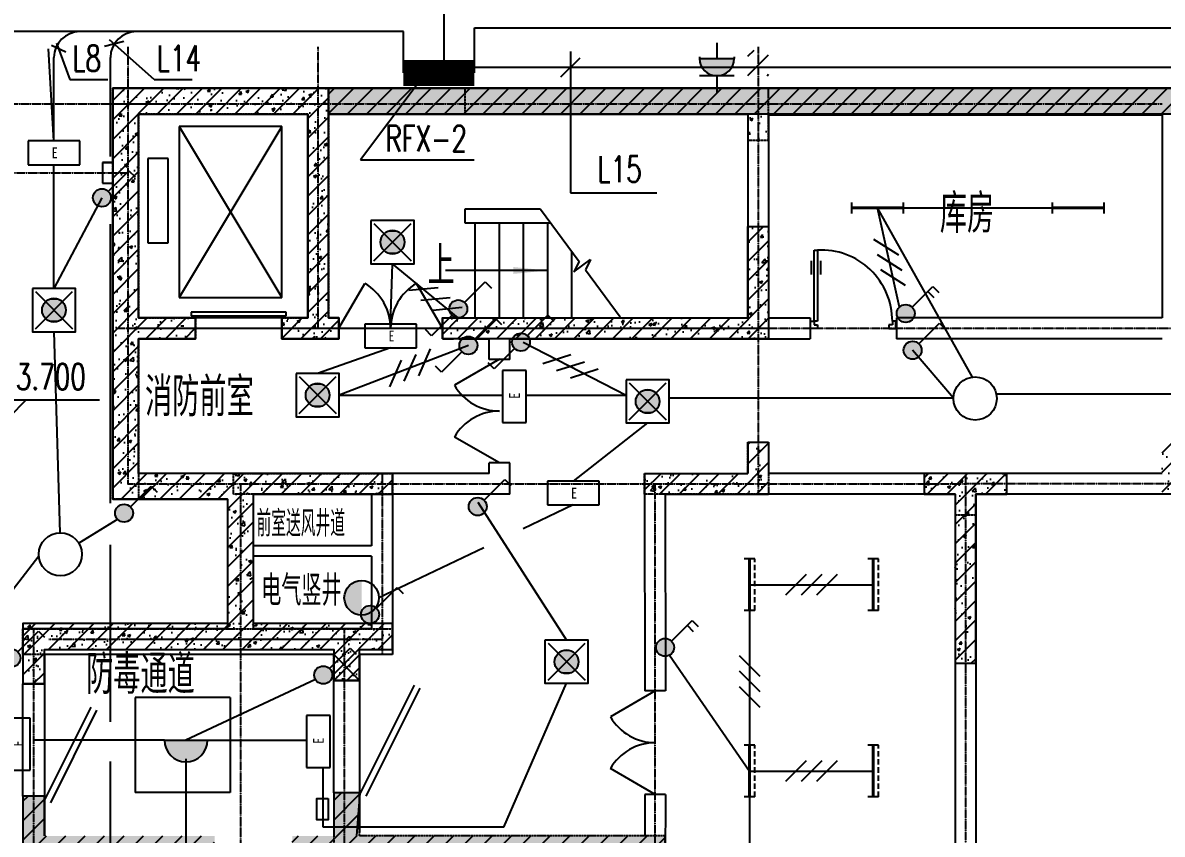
# Model space of a CAD drawing. Extents: x -170759 to 304867, y -311201 to 112352.
# Drawn here: x -45539 to -32336, y -118497 to -109098 of the extents above; entities that cross this region are included whole.
import ezdxf
from ezdxf.enums import TextEntityAlignment as Align

# ---------------------------------------------------------------- set-up
doc = ezdxf.new("R2010")
doc.units = 0
for name, pattern in [('ACAD_ISO04W100', [30.5, 24, -3, 0.5, -3]), ('DASHED', [0.75, 0.5, -0.25]), ('DOTE', [2.42, 2, -0.2, 0.02, -0.2])]:
    doc.linetypes.add(name, pattern=pattern)
doc.layers.get('0').update_dxf_attribs({"linetype": 'CONTINUOUS'})
for name, color, linetype in [('7', 8, 'CONTINUOUS'), ('DOTE', 251, 'CONTINUOUS'), ('EQUIP', 3, 'CONTINUOUS'), ('PUB_DIM', 3, 'CONTINUOUS'), ('STAIR', 2, 'CONTINUOUS'), ('TEX', 7, 'CONTINUOUS'), ('TEXT', 6, 'CONTINUOUS'), ('TXT', 3, 'CONTINUOUS'), ('WALL', 7, 'CONTINUOUS'), ('WINDOW', 151, 'CONTINUOUS'), ('WINDOW_TEXT', 7, 'CONTINUOUS'), ('WIRE', 1, 'CONTINUOUS'), ('WZ', 3, 'CONTINUOUS'), ('ZHU', 251, 'CONTINUOUS'), ('ZXX', 2, 'ACAD_ISO04W100'), ('标注', 7, 'CONTINUOUS')]:
    doc.layers.add(name, color=color, linetype=linetype)
doc.styles.add('DIM_FONT', font='SIMPLEX.shx', dxfattribs={"width": 0.8})
doc.styles.add('HZFS', font='txt.shx', dxfattribs={"width": 0.8, "bigfont": 'msi_fsx.shx'})
doc.styles.add('HZS', font='txt', dxfattribs={"width": 0.7, "bigfont": 'HZS'})
doc.styles.add('HZTXT', font='txt.shx', dxfattribs={"width": 0.8, "bigfont": 'hztxt.shx'})
doc.styles.add('HZXXX', font='romans', dxfattribs={"width": 0.7, "bigfont": 'hzs'})
doc.styles.add('SIMPLEX', font='SIMPLEX.SHX')
pattern_1 = [(50, (-108706.48, -140644.84), (364.3693, -31.8782), [38.1, -419.1]), (355, (-108706.48, -140644.84), (-70.4857, 382.1133), [30.48, -335.28]), (100.451, (-108676.1, -140647.5), (293.885, 350.2334), [32.38, -356.18]), (46.1842, (-108706.5, -140543.24), (542.158, -84.0847), [57.15, -628.65]), (96.6356, (-108661.3, -140550.25), (474.8085, 494.851), [48.57, -534.27]), (351.184, (-108706.5, -140543.24), (474.8092, 494.8502), [45.72, -502.92]), (21, (-108655.68, -140568.64), (303.2298, -204.531), [38.1, -419.1]), (326, (-108655.68, -140568.64), (123.604, 368.376), [30.48, -335.28]), (71.4514, (-108630.4, -140585.7), (426.833, 163.8457), [32.38, -356.18]), (37.5, (-108706.48, -140644.84), (6.1772, 169.11008), [0, -331.216, 0, -340.36, 0, -336.55]), (7.5, (-108706.48, -140644.84), (133.63933, 200.36115), [0, -194.056, 0, -323.596, 0, -128.27]), (327.5, (-108819.76, -140644.84), (271.1812, -11.45749), [0, -127, 0, -396.24, 0, -525.78]), (317.5, (-108870.56, -140644.84), (296.25836, 50.853), [0, -165.1, 0, -263.144, 0, -373.38])]

# ---------------------------------------------------------------- blocks, each defined once
blk = doc.blocks.new('_LINKPT1')
blk.add_line((0, 0), (0, 0))
blk = doc.blocks.new('M_Y9')
for p, q in [((-0.429, 0.429), (0.429, -0.429)), ((-0.429, -0.429), (0.429, 0.429))]:
    blk.add_line(p, q)
blk.add_lwpolyline([(-0.5, 0.5), (-0.5, -0.5), (0.5, -0.5), (0.5, 0.5)], close=True)
blk.add_circle((0, 0), 0.275)
for points in [[(0, 0.275), (0, 0.275), (-0.137, 0.238), (0.137, 0.238)], [(-0.238, 0.137), (0.238, 0.137), (-0.275, 0), (0.275, 0)], [(-0.238, -0.137), (0.238, -0.137), (-0.275, 0), (0.275, 0)], [(-0.137, 0.238), (0.137, 0.238), (-0.238, 0.137), (0.238, 0.137)], [(-0.137, -0.238), (0.137, -0.238), (-0.238, -0.137), (0.238, -0.137)], [(0, -0.275), (0, -0.275), (-0.137, -0.238), (0.137, -0.238)]]:
    blk.add_solid(points)
for p in [(0, 0.5), (-0.5, 0), (0.5, 0), (0, -0.5)]:
    blk.add_blockref('_LINKPT1', p)
at = {"width": 0.8, "flags": 9}
blk.add_attdef('A', (0, 0), '', height=0.00002, dxfattribs=at)
blk = doc.blocks.new('M_X6')
for p, q in [((0.147, 0.356), (0.625, 0.833)), ((0.625, 0.833), (0.766, 0.692)), ((0.512, 0.72), (0.653, 0.579))]:
    blk.add_line(p, q)
blk.add_circle((0, 0.208), 0.208)
for points in [[(-0.18, 0.313), (0.18, 0.313), (-0.208, 0.208), (0.208, 0.208)], [(-0.104, 0.389), (0.104, 0.389), (-0.18, 0.313), (0.18, 0.313)], [(0, 0.417), (0, 0.417), (-0.104, 0.389), (0.104, 0.389)], [(-0.18, 0.104), (0.18, 0.104), (-0.208, 0.208), (0.208, 0.208)], [(-0.104, 0.028), (0.104, 0.028), (-0.18, 0.104), (0.18, 0.104)], [(0, 0), (0, 0), (-0.104, 0.028), (0.104, 0.028)]]:
    blk.add_solid(points)
for p in [(0, 0.417), (-0.208, 0.208), (0.208, 0.208), (0, 0)]:
    blk.add_blockref('_LINKPT1', p)
at = {"width": 0.8, "flags": 9}
blk.add_attdef('A', (0, 0), '', height=0.00002, dxfattribs=at)
blk = doc.blocks.new('_X25FLN')
blk.add_circle((0, 0), 0.5)
at = {"style": 'DIM_FONT', "width": 0.8, "flags": 9}
blk.add_attdef('A', (0, 0), '', height=0.00002, dxfattribs=at)
blk = doc.blocks.new('M_X2')
for p, q in [((0.147, 0.356), (0.625, 0.833)), ((0.625, 0.833), (0.766, 0.692))]:
    blk.add_line(p, q)
blk.add_circle((0, 0.208), 0.208)
for points in [[(-0.18, 0.313), (0.18, 0.313), (-0.208, 0.208), (0.208, 0.208)], [(-0.104, 0.389), (0.104, 0.389), (-0.18, 0.313), (0.18, 0.313)], [(0, 0.417), (0, 0.417), (-0.104, 0.389), (0.104, 0.389)], [(-0.18, 0.104), (0.18, 0.104), (-0.208, 0.208), (0.208, 0.208)], [(-0.104, 0.028), (0.104, 0.028), (-0.18, 0.104), (0.18, 0.104)], [(0, 0), (0, 0), (-0.104, 0.028), (0.104, 0.028)]]:
    blk.add_solid(points)
for p in [(0, 0.417), (-0.208, 0.208), (0.208, 0.208), (0, 0)]:
    blk.add_blockref('_LINKPT1', p)
at = {"width": 0.8, "flags": 9}
blk.add_attdef('A', (0, 0), '', height=0.00002, dxfattribs=at)
blk = doc.blocks.new('M_Y41NTT')
for p, q in [((0.6, 0.55), (-0.6, 0.55)), ((-0.6, 0.55), (-0.6, 0)), ((0.6, 0), (0.6, 0.55)), ((-0.6, 0), (0.6, 0))]:
    blk.add_line(p, q)
for p in [(0, 0.55), (-0.6, 0.25), (0, 0), (0.6, 0.25)]:
    blk.add_blockref('_LINKPT1', p)
at = {"width": 0.8}
blk.add_text('E', height=0.25, dxfattribs=at).set_placement((-0.05, 0.15))
at = {"width": 0.8, "flags": 9}
blk.add_attdef('A', (0, 0), '', height=0.00002, dxfattribs=at)
blk = doc.blocks.new('M_Y18TZW')
blk.add_line((-0.5, 0), (0.5, 0))
blk.add_arc((0, 0), 0.5, 180, 0)
for points in [[(0.433, -0.25), (-0.433, -0.25), (0.5, 0), (-0.5, 0)], [(0.25, -0.433), (-0.25, -0.433), (0.433, -0.25), (-0.433, -0.25)], [(0, -0.5), (0, -0.5), (0.25, -0.433), (-0.25, -0.433)]]:
    blk.add_solid(points)
for p in [(-0.5, 0), (-0.5, 0), (-0.5, 0), (0.5, 0), (0.5, 0), (0.5, 0), (0, -0.5), (0, -0.5), (0, -0.5)]:
    blk.add_blockref('_LINKPT1', p)
at = {"width": 0.8, "flags": 9}
blk.add_attdef('A', (0, 0), '', height=0.00002, dxfattribs=at)
blk = doc.blocks.new('M_Y22UGQ')
blk.add_circle((0, 0.5), 0.5)
for points in [[(0.433, 0.25), (-0.433, 0.25), (0.5, 0.5), (-0.5, 0.5)], [(0.25, 0.067), (-0.25, 0.067), (0.433, 0.25), (-0.433, 0.25)], [(0, 0), (0, 0), (0.25, 0.067), (-0.25, 0.067)]]:
    blk.add_solid(points)
for p in [(0, 1), (0, 1), (-0.5, 0.5), (-0.5, 0.5), (0.5, 0.5), (0.5, 0.5), (0, 0), (0, 0)]:
    blk.add_blockref('_LINKPT1', p)
at = {"width": 0.8, "flags": 9}
blk.add_attdef('A', (0, 0), '', height=0.00002, dxfattribs=at)
blk = doc.blocks.new('_DBLK1')
for p, q in [((-0.5, 0), (-0.25, -0.433)), ((0.5, 0), (0.25, -0.433))]:
    blk.add_line(p, q)
for centre, start, end in [((-0.5, 0), 300, 0), ((0.5, 0), 180, 240)]:
    blk.add_arc(centre, 0.5, start, end)
at = {"layer": 'WINDOW_TEXT', "style": 'SIMPLEX', "flags": 9}
blk.add_attdef('A', text='', height=1, dxfattribs=at).set_placement((0, 1.5), align=Align.MIDDLE)
blk = doc.blocks.new('_X28HRC')
for p, q in [((0.147, 0.356), (0.625, 0.833)), ((0.625, 0.833), (0.766, 0.692)), ((-0.142, 0.066), (-0.62, -0.412)), ((-0.62, -0.412), (-0.761, -0.27))]:
    blk.add_line(p, q)
blk.add_circle((0, 0.208), 0.208)
for points in [[(-0.18, 0.313), (0.18, 0.313), (-0.208, 0.208), (0.208, 0.208)], [(-0.104, 0.389), (0.104, 0.389), (-0.18, 0.313), (0.18, 0.313)], [(0, 0.417), (0, 0.417), (-0.104, 0.389), (0.104, 0.389)], [(-0.18, 0.104), (0.18, 0.104), (-0.208, 0.208), (0.208, 0.208)], [(-0.104, 0.028), (0.104, 0.028), (-0.18, 0.104), (0.18, 0.104)], [(0, 0), (0, 0), (-0.104, 0.028), (0.104, 0.028)]]:
    blk.add_solid(points)
at = {"xscale": 0.002, "yscale": 0.002, "zscale": 0.002}
for p in [(0, 0.417), (-0.208, 0.208), (0.208, 0.208), (0, 0)]:
    blk.add_blockref('_LINKPT1', p, dxfattribs=at)
at = {"style": 'DIM_FONT', "width": 0.8, "flags": 9}
blk.add_attdef('A', (0, 0), '', height=0.00002, dxfattribs=at)
blk = doc.blocks.new('_WIE3')
for p, q in [((-0.2, 0.4), (-1, -0.4)), ((0.4, 0.4), (-0.4, -0.4)), ((1, 0.4), (0.2, -0.4))]:
    blk.add_line(p, q)
at = {"width": 0.8}
blk.add_attdef('N', text='', height=1, dxfattribs=at).set_placement((-0.017, 1.056), align=Align.MIDDLE)
blk = doc.blocks.new('_ARROW')
blk.add_solid([(0, 0), (-1, 0.1), (-1, -0.1)])
blk = doc.blocks.new('_Y1QMM')
at = {"linetype": 'DASHED', "ltscale": 0.5}
blk.add_line((-1.2, 0.25), (1.2, 0.25), dxfattribs=at)
for p, q in [((-1.2, 0.25), (-1.2, -0.25)), ((-1.2, 0), (1.2, 0)), ((1.2, 0.25), (1.2, -0.25))]:
    blk.add_line(p, q)
at = {"const_width": 0.14}
blk.add_lwpolyline([(-1.2, 0), (1.2, 0)], dxfattribs=at)
at = {"xscale": 0.002, "yscale": 0.002, "zscale": 0.002}
for p in [(-1.2, 0), (0, 0), (1.2, 0)]:
    blk.add_blockref('_LINKPT1', p, dxfattribs=at)
at = {"style": 'DIM_FONT', "width": 0.8, "flags": 9}
blk.add_attdef('A', (0, 0), '', height=0.00002, dxfattribs=at)
blk = doc.blocks.new('M_A23MCU')
for p, q in [((-0.454, 0.081), (-0.454, 0.905)), ((-0.454, 0.905), (-0.413, 0.905)), ((-0.413, 0.905), (-0.413, 0.081)), ((-0.489, 0.782), (-0.489, 0.624)), ((-0.378, 0.782), (-0.378, 0.624)), ((-0.495, -0.002), (-0.495, 0.081)), ((-0.495, 0.081), (-0.454, 0.081)), ((-0.413, 0.081), (-0.454, 0.081)), ((-0.454, 0.081), (-0.454, 0.039)), ((-0.454, 0.039), (-0.413, 0.039)), ((-0.413, 0.039), (-0.413, -0.002)), ((0.412, 0.039), (0.412, -0.002)), ((0.453, 0.039), (0.412, 0.039)), ((0.453, 0.081), (0.453, 0.039)), ((0.494, 0.081), (0.453, 0.081)), ((0.494, -0.002), (0.494, 0.081)), ((-0.413, -0.002), (-0.495, -0.002)), ((-0.495, -0.002), (-0.495, -0.002)), ((0.412, -0.002), (0.494, -0.002)), ((0.494, -0.002), (0.494, -0.002))]:
    blk.add_line(p, q)
blk.add_arc((-0.372, 0.082), 0.825, 359.9283, 92.866)
blk = doc.blocks.new('M_Y4YTM')
for p, q in [((-1.2, 0.25), (-1.2, -0.25)), ((-1.2, 0), (1.2, 0)), ((1.2, 0.25), (1.2, -0.25))]:
    blk.add_line(p, q)
at = {"const_width": 0.14}
blk.add_lwpolyline([(-1.2, 0), (1.2, 0)], dxfattribs=at)
at = {"xscale": 0.002, "yscale": 0.002, "zscale": 0.002}
for p in [(-1.2, 0), (0, 0), (1.2, 0)]:
    blk.add_blockref('_LINKPT1', p, dxfattribs=at)
at = {"width": 0.8, "flags": 9}
blk.add_attdef('A', (0, 0), '', height=0.00002, dxfattribs=at)
blk = doc.blocks.new('M_X23')
for p, q in [((-0.5, 1.05), (-0.5, 1)), ((-0.5, 1), (0.5, 1)), ((0.5, 1.05), (0.5, 1)), ((0.5, 0.5), (-0.5, 0.5)), ((0, 0.5), (0, 0))]:
    blk.add_line(p, q)
blk.add_arc((0, 1), 0.5, 180, 0)
for points in [[(0.433, 0.75), (-0.433, 0.75), (0.5, 1), (-0.5, 1)], [(0.25, 0.567), (-0.25, 0.567), (0.433, 0.75), (-0.433, 0.75)], [(0, 0.5), (0, 0.5), (0.25, 0.567), (-0.25, 0.567)]]:
    blk.add_solid(points)
blk.add_blockref('_LINKPT1', (0.001, 0))
at = {"width": 0.8, "flags": 9}
blk.add_attdef('A', (0, 0), '', height=0.00002, dxfattribs=at)

msp = doc.modelspace()

# ---------------------------------------------------------------- hatches: boundary and pattern name
at = {"layer": 'WIRE'}
h = msp.add_hatch(dxfattribs=at)
h.set_pattern_fill('ANSI31', scale=50, style=0)
h.set_pattern_definition([(45, (-108706.48, -140644.84), (-112.2532, 112.2532), [])])
h.paths.add_polyline_path([(-37136.48801, -109713.81354), (-37016.48801, -109713.81354), (-37016.48801, -109413.81354), (-37136.48801, -109413.81354)])
h.paths.add_polyline_path([(-36896.48801, -109413.81354), (-37016.48801, -109413.81354), (-37016.48801, -109713.81354), (-36896.48801, -109713.81354)])
h = msp.add_hatch(dxfattribs=at)
h.set_pattern_fill('AR-CONC', scale=2, style=0)
h.set_pattern_definition(pattern_1)
h.paths.add_polyline_path([(-45286.48801, -116757.31182), (-45286.48801, -116357.31182), (-41936.48801, -116357.31182), (-41936.48801, -116717.31182), (-41636.48801, -116717.31182), (-41636.48801, -116357.31182), (-41256.48801, -116357.31182), (-41256.48801, -116057.31182), (-42866.48801, -116057.31182), (-42866.48801, -114557.31185), (-41256.48821, -114557.31185), (-41256.48821, -114317.31182), (-44196.48801, -114317.31182), (-44196.48801, -112757.31182), (-43536.48801, -112757.31182), (-43536.48801, -112517.31182), (-44196.48801, -112517.31182), (-44196.48801, -110157.31182), (-42236.48801, -110157.31182), (-42236.48801, -112517.31182), (-42536.48801, -112517.31182), (-42536.48801, -112757.31182), (-41876.48801, -112757.31182), (-41876.48801, -112517.31182), (-41996.48801, -112517.31182), (-41996.48801, -109857.31182), (-44496.48801, -109857.31182), (-44496.48801, -114617.31182), (-43166.48801, -114617.31182), (-43166.48801, -116057.31182), (-45536.48801, -116057.31182), (-45536.48801, -116757.31182)])
h = msp.add_hatch(dxfattribs=at)
h.set_pattern_fill('ANSI31', scale=50, style=0)
h.set_pattern_definition([(45, (-108144.44, -140644.84), (-112.2532, 112.2532), [])])
h.paths.add_polyline_path([(-45286.48801, -116757.31182), (-45286.48801, -116357.31182), (-41936.48801, -116357.31182), (-41936.48801, -116717.31182), (-41636.48801, -116717.31182), (-41636.48801, -116357.31182), (-41256.48801, -116357.31182), (-41256.48801, -116057.31182), (-42866.48801, -116057.31182), (-42866.48801, -114557.31185), (-41256.48821, -114557.31185), (-41256.48821, -114317.31182), (-44196.48801, -114317.31182), (-44196.48801, -112757.31182), (-43536.48801, -112757.31182), (-43536.48801, -112517.31182), (-44196.48801, -112517.31182), (-44196.48801, -110157.31182), (-42236.48801, -110157.31182), (-42236.48801, -112517.31182), (-42536.48801, -112517.31182), (-42536.48801, -112757.31182), (-41876.48801, -112757.31182), (-41876.48801, -112517.31182), (-41996.48801, -112517.31182), (-41996.48801, -109857.31182), (-44496.48801, -109857.31182), (-44496.48801, -114617.31182), (-43166.48801, -114617.31182), (-43166.48801, -116057.31182), (-45536.48801, -116057.31182), (-45536.48801, -116757.31182)])
h = msp.add_hatch(dxfattribs=at)
h.set_pattern_fill('AR-CONC', scale=2, style=0)
h.set_pattern_definition(pattern_1)
h.paths.add_polyline_path([(-41996.48801, -109857.31182), (-27236.48801, -109857.31182), (-27236.48801, -110157.31182), (-41996.48801, -110157.31182)])
h = msp.add_hatch(dxfattribs=at)
h.set_pattern_fill('ANSI31', scale=50, style=0)
h.set_pattern_definition([(45, (-108706.48, -141388.34), (-112.2532, 112.2532), [])])
h.paths.add_polyline_path([(-41996.48801, -109857.31182), (-27236.48801, -109857.31182), (-27236.48801, -110157.31182), (-41996.48801, -110157.31182)])
h = msp.add_hatch(dxfattribs=at)
h.set_pattern_fill('AR-CONC', scale=2, style=0)
h.set_pattern_definition(pattern_1)
h.paths.add_polyline_path([(-37136.48801, -110457.31182), (-37016.48801, -110457.31182), (-37016.48801, -110157.31182), (-37136.48801, -110157.31182)])
h.paths.add_polyline_path([(-36896.48801, -110157.31182), (-37016.48801, -110157.31182), (-37016.48801, -110457.31182), (-36896.48801, -110457.31182)])
h = msp.add_hatch(dxfattribs=at)
h.set_pattern_fill('AR-CONC', scale=2, style=0)
h.set_pattern_definition(pattern_1)
h.paths.add_polyline_path([(-40676.48801, -112757.31182), (-40676.48801, -112517.31182), (-37136.48801, -112517.31182), (-37136.48801, -111457.31182), (-36896.48801, -111457.31182), (-36896.48801, -112757.31182)])
h = msp.add_hatch(dxfattribs=at)
h.set_pattern_fill('ANSI31', scale=50, style=0)
h.set_pattern_definition([(45, (-108706.48, -141000.87), (-112.2532, 112.2532), [])])
h.paths.add_polyline_path([(-40676.48801, -112757.31182), (-40676.48801, -112517.31182), (-37136.48801, -112517.31182), (-37136.48801, -111457.31182), (-36896.48801, -111457.31182), (-36896.48801, -112757.31182)])
h = msp.add_hatch(dxfattribs=at)
h.set_pattern_fill('AR-CONC', scale=2, style=0)
h.set_pattern_definition(pattern_1)
h.paths.add_polyline_path([(-38336.48801, -114557.31182), (-38336.48801, -114317.31182), (-37136.48801, -114317.31182), (-37136.48801, -113957.31182), (-36896.48801, -113957.31182), (-36896.48801, -114557.31182)])
h = msp.add_hatch(dxfattribs=at)
h.set_pattern_fill('ANSI31', scale=50, style=0)
h.set_pattern_definition([(45, (-108706.48, -141101.1), (-112.2532, 112.2532), [])])
h.paths.add_polyline_path([(-38336.48801, -114557.31182), (-38336.48801, -114317.31182), (-37136.48801, -114317.31182), (-37136.48801, -113957.31182), (-36896.48801, -113957.31182), (-36896.48801, -114557.31182)])
h = msp.add_hatch(dxfattribs=at)
h.set_pattern_fill('AR-CONC', scale=2, style=0)
h.set_pattern_definition(pattern_1)
h.paths.add_polyline_path([(-30896.48801, -114557.31182), (-30896.48801, -114317.31182), (-32096.48801, -114317.31182), (-32096.48801, -113957.31182), (-32336.48801, -113957.31182), (-32336.48801, -114557.31182)])
h.paths.add_polyline_path([(-34496.48801, -116517.31182), (-34496.48801, -114557.31182), (-34136.48801, -114557.31182), (-34136.48801, -114317.31182), (-35096.48801, -114317.31182), (-35096.48801, -114557.31182), (-34736.48801, -114557.31182), (-34736.48801, -116517.31182)])
h = msp.add_hatch(dxfattribs=at)
h.set_pattern_fill('ANSI31', scale=50, style=0)
h.set_pattern_definition([(45, (-109190.2, -140644.84), (-112.2532, 112.2532), [])])
h.paths.add_polyline_path([(-30896.48801, -114557.31182), (-30896.48801, -114317.31182), (-32096.48801, -114317.31182), (-32096.48801, -113957.31182), (-32336.48801, -113957.31182), (-32336.48801, -114557.31182)])
h.paths.add_polyline_path([(-34496.48801, -116517.31182), (-34496.48801, -114557.31182), (-34136.48801, -114557.31182), (-34136.48801, -114317.31182), (-35096.48801, -114317.31182), (-35096.48801, -114557.31182), (-34736.48801, -114557.31182), (-34736.48801, -116517.31182)])
h = msp.add_hatch(dxfattribs=at)
h.set_pattern_fill('AR-CONC', scale=2, style=0)
h.set_pattern_definition(pattern_1)
h.paths.add_polyline_path([(-45536.48801, -118057.31182), (-45536.48801, -124517.31182), (-45286.48801, -124517.31182), (-45286.48801, -123557.31182), (-44966.48801, -123557.31182), (-44966.48801, -123317.31182), (-45286.48801, -123317.31182), (-45286.48801, -122657.31182), (-43366.48782, -122657.31183), (-43366.48783, -123417.91892), (-43166.48783, -123417.91892), (-43166.48783, -123067.91892), (-42866.48801, -123067.91892), (-42866.48801, -122717.31182), (-41936.48801, -122717.31182), (-41936.48801, -123317.31182), (-42266.48801, -123317.31182), (-42266.48801, -123557.31182), (-41936.48801, -123557.31182), (-41936.48801, -124517.31182), (-41696.48801, -124517.31182), (-41696.48801, -123557.31182), (-41366.48801, -123557.31182), (-41366.48801, -123317.31182), (-41636.48801, -123317.31182), (-41636.48801, -118757.31182), (-38336.48801, -118757.31182), (-38336.48801, -119357.31182), (-38096.48801, -119357.31182), (-38096.48801, -118517.31182), (-41666.48801, -118517.31182), (-41630.67795, -118023.4721), (-41936.48801, -118017.31182), (-41936.48801, -118517.31182), (-42416.48801, -118517.31182), (-42416.48801, -118757.31182), (-41936.48801, -118757.31182), (-41936.48801, -122417.31182), (-45286.48801, -122417.31182), (-45286.48801, -118757.31182), (-43316.48801, -118757.31182), (-43316.48801, -118517.31182), (-45286.48801, -118517.31182), (-45286.48801, -118057.31182)])
h = msp.add_hatch(dxfattribs=at)
h.set_pattern_fill('ANSI31', scale=50, style=0)
h.set_pattern_definition([(45, (-108706.48, -141099.86), (-112.2532, 112.2532), [])])
h.paths.add_polyline_path([(-45536.48801, -118057.31182), (-45536.48801, -124517.31182), (-45286.48801, -124517.31182), (-45286.48801, -123557.31182), (-44966.48801, -123557.31182), (-44966.48801, -123317.31182), (-45286.48801, -123317.31182), (-45286.48801, -122657.31182), (-43366.48783, -122657.31183), (-43366.48783, -123417.91892), (-43166.48783, -123417.91892), (-43166.48783, -123067.91892), (-42866.48801, -123067.91892), (-42866.48801, -122717.31182), (-41936.48801, -122717.31182), (-41936.48801, -123317.31182), (-42266.48801, -123317.31182), (-42266.48801, -123557.31182), (-41936.48801, -123557.31182), (-41936.48801, -124517.31182), (-41696.48801, -124517.31182), (-41696.48801, -123557.31182), (-41366.48801, -123557.31182), (-41366.48801, -123317.31182), (-41636.48801, -123317.31182), (-41636.48801, -118757.31182), (-38336.48801, -118757.31182), (-38336.48801, -119357.31182), (-38096.48801, -119357.31182), (-38096.48801, -118517.31182), (-41666.48801, -118517.31182), (-41630.67795, -118023.4721), (-41936.48801, -118017.31182), (-41936.48801, -118517.31182), (-42416.48801, -118517.31182), (-42416.48801, -118757.31182), (-41936.48801, -118757.31182), (-41936.48801, -122417.31182), (-45286.48801, -122417.31182), (-45286.48801, -118757.31182), (-43316.48801, -118757.31182), (-43316.48801, -118517.31182), (-45286.48801, -118517.31182), (-45286.48801, -118057.31182)])

# ---------------------------------------------------------------- linework, layer by layer
at = {"layer": '7'}
for p, q in [((-45536.48801, -118057.31182, 0), (-45536.48801, -116757.31182, 0)), ((-45286.48801, -116757.31182, 0), (-45286.48801, -118057.31182, 0)), ((-41936.48801, -118017.31182, 0), (-41936.48801, -116717.31182, 0)), ((-41636.48801, -116717.31182, 0), (-41636.48801, -118017.31182, 0)), ((-41005.20041, -116770.96348, 0), (-41630.67795, -118023.4721, 0)), ((-44235.99064, -116913.8945, 0), (-44235.99064, -118013.8945, 0)), ((-43135.99064, -116913.8945, 0), (-44235.99064, -116913.8945, 0)), ((-43135.99064, -116913.8945, 0), (-43135.99064, -118013.8945, 0)), ((-44750.3644, -117027.40454, 0), (-45286.48801, -118100.98336, 0)), ((-44683.26573, -117060.91227, 0), (-45219.38933, -118134.49109, 0)), ((-43135.99064, -118013.8945, 0), (-44235.99064, -118013.8945, 0))]:
    msp.add_line(p, q, dxfattribs=at)
at = {"layer": 'DOTE', "color": 251, "linetype": 'DOTE', "ltscale": 0.5}
for p, q in [((-44316.48801, -114437.31182, 0), (-44316.48801, -109378.22802, 0)), ((-42116.48801, -112637.31182, 0), (-42116.48801, -109378.11263, 0)), ((-37016.48801, -109378.13895, 0), (-37016.48801, -114557.31182, 0)), ((-56268.66683, -110037.31182, 0), (-43900.24979, -110037.31182, 0)), ((-44476.48801, -110037.31182, 0), (-32336.48801, -110037.31182, 0)), ((-46116.48801, -110837.31182, 0), (-44316.48801, -110837.31182, 0)), ((-44436.48801, -112637.31182, 0), (-36896.48801, -112637.31182, 0)), ((-44316.48801, -112637.31182, 0), (-37323.99297, -112637.31182, 0)), ((-44316.48801, -112637.31182, 0), (-32216.48801, -112637.31182, 0)), ((-41376.48801, -114317.31182, 0), (-41376.48801, -116417.31182, 0)), ((-34616.48801, -114317.31182, 0), (-34616.48801, -124923.2424, 0)), ((-44316.48801, -114437.31182, 0), (-34616.48801, -114437.31182, 0)), ((-44316.48801, -114437.31182, 0), (-34616.48801, -114437.31182, 0)), ((-44316.48801, -114437.31182, 0), (-34616.48801, -114437.31182, 0)), ((-43016.48801, -114437.31182, 0), (-43016.48801, -124637.31182, 0)), ((-38216.48801, -114437.31182, 0), (-38216.48801, -114557.31182, 0)), ((-24916.48801, -114437.31182, 0), (-34616.48801, -114437.31182, 0)), ((-38216.48801, -114557.31182, 0), (-38216.48801, -132689.54329, 0)), ((-45416.48801, -116117.31182, 0), (-45416.48801, -132689.54329, 0)), ((-41816.48801, -116117.31182, 0), (-41816.48801, -132689.54329, 0)), ((-45236.48801, -116237.31182, 0), (-41376.48801, -116237.31182, 0)), ((-44316.48801, -116237.31182, 0), (-41816.48801, -116237.31182, 0))]:
    msp.add_line(p, q, dxfattribs=at)
at = {"layer": 'PUB_DIM', "elevation": 0}
msp.add_lwpolyline([(-39456.53513, -111967.31182), (-40640.26665, -111967.31182)], dxfattribs=at)
at = {"layer": 'STAIR'}
for p, q in [((-43725.7664, -110300.50599, 0), (-43725.7664, -112281.31182, 0)), ((-43725.7664, -110300.50599, 0), (-42536.48801, -112281.31182, 0)), ((-42536.48801, -110300.50599, 0), (-43725.7664, -112281.31182, 0)), ((-42536.48801, -110300.50599, 0), (-43725.7664, -110300.50599, 0)), ((-42536.48801, -112281.31182, 0), (-42536.48801, -110300.50599, 0)), ((-44088.89026, -110669.04196, 0), (-44088.89026, -111649.04196, 0)), ((-43852.89026, -110669.04196, 0), (-44088.89026, -110669.04196, 0)), ((-43852.89026, -111649.04196, 0), (-43852.89026, -110669.04196, 0)), ((-39539.27342, -111257.31182, 0), (-39091.39407, -111863.10125, 0)), ((-40296.53513, -112517.31182, 0), (-40296.53513, -111417.31182, 0)), ((-40016.53513, -112517.31182, 0), (-40016.53513, -111417.31182, 0)), ((-39736.53513, -112517.31182, 0), (-39736.53513, -111417.31182, 0)), ((-39456.53513, -112517.31182, 0), (-39456.53513, -111417.31182, 0)), ((-44088.89026, -111649.04196, 0), (-43852.89026, -111649.04196, 0)), ((-39176.53513, -112517.31182, 0), (-39176.53513, -111747.94176, 0)), ((-39152.21618, -111982.68666, 0), (-38959.23247, -111840.00768, 0)), ((-39091.39407, -111863.10125, 0), (-39152.21618, -111982.68666, 0)), ((-38959.23247, -111840.00768, 0), (-39020.05458, -111959.5931, 0)), ((-39020.05458, -111959.5931, 0), (-38616.53513, -112505.38252, 0)), ((-43725.7664, -112281.31182, 0), (-42536.48801, -112281.31182, 0)), ((-42488.8649, -112451.50466, 0), (-43586.88912, -112451.50466, 0)), ((-43586.88912, -112451.50466, 0), (-43586.88912, -112492.73652, 0)), ((-42488.8649, -112492.73652, 0), (-42488.8649, -112451.50466, 0)), ((-43586.88912, -112492.73652, 0), (-42488.8649, -112492.73652, 0)), ((-42536.48801, -112517.31182, 0), (-43536.48801, -112517.31182, 0)), ((-39996.53513, -112517.31182, 0), (-38336.53513, -112517.31182, 0))]:
    msp.add_line(p, q, dxfattribs=at)
at = {"layer": 'TEXT', "color": 3}
msp.add_lwpolyline([(-45498.06912, -113465.10745), (-45698.06912, -113665.18636), (-45898.06912, -113465.10745), (-44651.92022, -113465.10745)], dxfattribs=at)
at = {"layer": 'WALL'}
for p, q in [((-44496.48801, -109857.31182, 0), (-41996.48801, -109857.31182, 0)), ((-44496.48801, -109917.31182, 0), (-44496.48801, -110717.31182, 0)), ((-44496.48801, -110717.31182, 0), (-44496.48801, -109917.31182, 0)), ((-24736.48801, -109857.31182, 0), (-41996.48801, -109857.31182, 0)), ((-44196.48801, -112517.31182, 0), (-44196.48801, -110157.31182, 0)), ((-44196.48801, -112517.31182, 0), (-44196.48801, -110157.31182, 0)), ((-44196.48801, -110157.31182, 0), (-42236.48801, -110157.31182, 0)), ((-44196.48801, -110157.31182, 0), (-42236.48801, -110157.31182, 0)), ((-42236.48801, -110157.31182, 0), (-42236.48801, -112517.31182, 0)), ((-42236.48801, -112517.31182, 0), (-42236.48801, -110157.31182, 0)), ((-41996.48801, -110157.31182, 0), (-37136.48801, -110157.31182, 0)), ((-41996.48801, -112517.31182, 0), (-41996.48801, -110167.31182, 0)), ((-37136.48801, -110167.31182, 0), (-37136.48801, -112517.31182, 0)), ((-36896.48801, -110167.31182, 0), (-36896.48801, -112517.31182, 0)), ((-32336.48801, -110167.31182, 0), (-36896.48801, -110167.31182, 0)), ((-32336.48801, -110167.31182, 0), (-32336.48801, -112517.31182, 0)), ((-44616.48801, -110717.31182, 0), (-44616.48801, -110957.31182, 0)), ((-44496.48801, -110717.31182, 0), (-44616.48801, -110717.31182, 0)), ((-44616.48801, -110717.31182, 0), (-44496.48801, -110717.31182, 0)), ((-44616.48801, -110717.31182, 0), (-44616.48801, -110957.31182, 0)), ((-44616.48801, -110957.31182, 0), (-44496.48801, -110957.31182, 0)), ((-44616.48801, -110957.31182, 0), (-44496.48801, -110957.31182, 0)), ((-44496.48801, -110957.31182, 0), (-44496.48801, -114317.31182, 0)), ((-44496.48801, -114437.31182, 0), (-44496.48801, -110957.31182, 0)), ((-39539.27342, -111257.31182, 0), (-40416.53513, -111257.31182, 0)), ((-40416.53513, -111257.31182, 0), (-40416.53513, -111417.31182, 0)), ((-40416.53513, -111417.31182, 0), (-39420.98034, -111417.31182, 0)), ((-43536.48801, -112517.31182, 0), (-44196.48801, -112517.31182, 0)), ((-43536.48801, -112517.31182, 0), (-44196.48801, -112517.31182, 0)), ((-43536.48801, -112757.31182, 0), (-43536.48801, -112517.31182, 0)), ((-43536.48801, -112757.31182, 0), (-43536.48801, -112517.31182, 0)), ((-42536.48801, -112517.31182, 0), (-42536.48801, -112757.31182, 0)), ((-42236.48801, -112517.31182, 0), (-42536.48801, -112517.31182, 0)), ((-42536.48801, -112757.31182, 0), (-42536.48801, -112517.31182, 0)), ((-42236.48801, -112517.31182, 0), (-42536.48801, -112517.31182, 0)), ((-41876.48801, -112517.31182, 0), (-41996.48801, -112517.31182, 0)), ((-41996.48801, -112517.31182, 0), (-41876.48801, -112517.31182, 0)), ((-41876.48801, -112757.31182, 0), (-41876.48801, -112517.31182, 0)), ((-41876.48801, -112517.31182, 0), (-41876.48801, -112757.31182, 0)), ((-40676.48801, -112517.31182, 0), (-37136.48801, -112517.31182, 0)), ((-36896.48801, -112517.31182, 0), (-36416.48801, -112517.31182, 0)), ((-36416.48801, -112517.31182, 0), (-36416.48801, -112757.31182, 0)), ((-32336.48801, -112517.31182, 0), (-35416.48801, -112517.31182, 0)), ((-35416.48801, -112517.31182, 0), (-35416.48801, -112757.31182, 0)), ((-44196.48801, -112757.31182, 0), (-43536.48801, -112757.31182, 0)), ((-43536.48801, -112757.31182, 0), (-44196.48801, -112757.31182, 0)), ((-44196.48801, -114317.31182, 0), (-44196.48801, -112757.31182, 0)), ((-44196.48801, -114317.31182, 0), (-44196.48801, -112757.31182, 0)), ((-42536.48801, -112757.31182, 0), (-41876.48801, -112757.31182, 0)), ((-41876.48801, -112757.31182, 0), (-42536.48801, -112757.31182, 0)), ((-40676.48801, -112757.31182, 0), (-40546.48801, -112757.31182, 0)), ((-40486.48801, -112757.31182, 0), (-40136.48801, -112757.31182, 0)), ((-40136.48801, -112997.31182, 0), (-40136.48801, -112757.31182, 0)), ((-39896.48801, -112757.31182, 0), (-36416.48801, -112757.31182, 0)), ((-39896.48801, -112997.31182, 0), (-39896.48801, -112757.31182, 0)), ((-32336.48801, -112757.31182, 0), (-35416.48801, -112757.31182, 0)), ((-39896.48801, -112997.31182, 0), (-40136.48801, -112997.31182, 0)), ((-37136.48801, -113957.31182, 0), (-36896.48801, -113957.31182, 0)), ((-37136.48801, -113957.31182, 0), (-37136.48801, -114317.31182, 0)), ((-36896.48801, -113957.31182, 0), (-36896.48801, -114317.31182, 0)), ((-40136.48801, -114317.31182, 0), (-40136.48801, -114197.31182, 0)), ((-39896.48801, -114197.31182, 0), (-40136.48801, -114197.31182, 0)), ((-39896.48801, -114557.31182, 0), (-39896.48801, -114197.31182, 0)), ((-40136.48801, -114317.31182, 0), (-44196.48801, -114317.31182, 0)), ((-38336.48801, -114317.31182, 0), (-37136.48801, -114317.31182, 0)), ((-38336.48801, -114317.31182, 0), (-38336.48801, -114557.31182, 0)), ((-32336.48801, -114317.31182, 0), (-36896.48801, -114317.31182, 0)), ((-42676.48801, -114557.31182, 0), (-42876.48801, -114557.31182, 0)), ((-41496.48801, -114557.31182, 0), (-42866.48801, -114557.31182, 0)), ((-42866.48801, -115157.31182, 0), (-42866.48801, -114557.31182, 0)), ((-41496.48801, -114557.31182, 0), (-41496.48801, -115157.31182, 0)), ((-41496.48801, -114557.31182, 0), (-41496.48801, -115157.31182, 0)), ((-41256.48801, -114557.31182, 0), (-41256.48801, -116417.31182, 0)), ((-41256.48801, -114557.31182, 0), (-41256.48801, -116417.31182, 0)), ((-39896.48801, -114557.31182, 0), (-41256.48801, -114557.31182, 0)), ((-38336.48801, -114557.31182, 0), (-38330.88863, -116837.22471, 0)), ((-38096.48801, -114557.31182, 0), (-36896.48801, -114557.31182, 0)), ((-38096.48801, -114557.31182, 0), (-38090.88863, -116837.22471, 0)), ((-34736.48801, -114557.31182, 0), (-36993.3591, -114557.31182, 0)), ((-34496.48801, -114557.31182, 0), (-34496.48801, -124517.31182, 0)), ((-31136.48801, -114557.31182, 0), (-34496.48801, -114557.31182, 0)), ((-44436.48801, -114617.31182, 0), (-43166.48801, -114617.31182, 0)), ((-43166.48801, -114617.31182, 0), (-44436.48801, -114617.31182, 0)), ((-43166.48801, -114617.31182, 0), (-44436.48801, -114617.31182, 0)), ((-43166.48801, -114617.31182, 0), (-43166.48801, -116117.31182, 0)), ((-41496.48801, -115157.31182, 0), (-42866.48801, -115157.31182, 0)), ((-41496.48801, -115277.31182, 0), (-42866.48801, -115277.31182, 0)), ((-42866.48801, -116117.31182, 0), (-42866.48801, -115277.31182, 0)), ((-41496.48801, -115277.31182, 0), (-41496.48801, -116117.31182, 0)), ((-41496.48801, -115277.31182, 0), (-41496.48801, -116117.31182, 0)), ((-43166.48801, -116117.31182, 0), (-45536.48801, -116117.31182, 0)), ((-45536.48801, -116117.31182, 0), (-45536.48801, -116757.31182, 0)), ((-41496.48801, -116117.31182, 0), (-42866.48801, -116117.31182, 0)), ((-43676.48801, -116417.31182, 0), (-45286.48801, -116417.31182, 0)), ((-45286.48801, -116417.31182, 0), (-45286.48801, -116757.31182, 0)), ((-41966.48801, -116417.31182, 0), (-43856.48801, -116417.31182, 0)), ((-42866.48801, -116417.31182, 0), (-43166.48801, -116417.31182, 0)), ((-42886.48801, -116417.31182, 0), (-43126.48801, -116417.31182, 0)), ((-41936.48801, -116417.31182, 0), (-41936.48801, -116717.31182, 0)), ((-41636.48801, -116417.31182, 0), (-41636.48801, -116717.31182, 0)), ((-41256.48801, -116417.31182, 0), (-41636.48801, -116417.31182, 0)), ((-45286.48801, -116757.31182, 0), (-45536.48801, -116757.31182, 0)), ((-45286.48801, -116757.31182, 0), (-45526.48801, -116757.31182, 0)), ((-41636.48801, -116717.31182, 0), (-41936.48801, -116717.31182, 0)), ((-41656.48801, -116717.31182, 0), (-41896.48801, -116717.31182, 0)), ((-38090.88863, -116837.22471, 0), (-38330.88863, -116837.22471, 0)), ((-41636.48801, -118017.31182, 0), (-41936.48801, -118017.31182, 0)), ((-41936.48801, -118017.31182, 0), (-41936.48801, -118477.31182, 0)), ((-41636.48801, -118017.31182, 0), (-41636.48801, -118477.31182, 0)), ((-45536.48801, -118057.31182, 0), (-45536.48801, -122417.31182, 0)), ((-45286.48801, -118057.31182, 0), (-45536.48801, -118057.31182, 0)), ((-45286.48801, -118057.31182, 0), (-45286.48801, -118517.31182, 0)), ((-38330.88863, -118037.22471, 0), (-38332.925, -118517.31182, 0)), ((-38090.88863, -118037.22471, 0), (-38330.88863, -118037.22471, 0)), ((-38090.88863, -118037.22471, 0), (-38096.48801, -119357.31182, 0))]:
    msp.add_line(p, q, dxfattribs=at)
at = {"layer": 'WALL', "color": 7}
msp.add_line((-40938.10174, -116804.47121, 0), (-41563.57928, -118056.97983, 0), dxfattribs=at)
at = {"layer": 'WINDOW', "color": 4}
for p, q in [((-41636.48801, -116717.31182, 0), (-41936.48801, -116417.31182, 0)), ((-41936.48801, -116717.31182, 0), (-41633.85499, -116417.31182, 0))]:
    msp.add_line(p, q, dxfattribs=at)
at = {"layer": 'WIRE'}
for p, q in [((-40656.74267, -109711.23591), (-40656.74267, -108346.48602)), ((-40305.73547, -109158.04755), (-20240.59898, -109158.04755)), ((-40305.73547, -109679.22814), (-40305.73547, -109158.04755)), ((-41127.80219, -109200.87097), (-46998.66204, -109200.87097)), ((-41127.80219, -109679.22814), (-41127.80219, -109200.87097)), ((-45177.76224, -110466.89263), (-45241.62707, -109400.74817)), ((-37496.36392, -109331.14612, 0), (-37496.36392, -109499.30663, 0)), ((-45177.76224, -110466.89263), (-45177.76224, -109500.87097)), ((-44523.20325, -110645.45456, 0), (-44523.20325, -109500.87097)), ((-40387.31633, -109613.66875, 0), (-27935.2949, -109613.66875, 0)), ((-45177.76224, -112177.2077), (-45177.76224, -110741.89263)), ((-45177.76224, -112177.2077), (-45177.76224, -110741.89263)), ((-44621.57104, -111124.78052), (-45177.76224, -112177.2077)), ((-35379.31176, -112394.08133, 0), (-35634.41158, -111243.59524)), ((-34533.82542, -113202.22754), (-35634.41158, -111243.59524)), ((-35334.41158, -111243.59524, 0), (-33608.04682, -111243.59524, 0)), ((-44523.20325, -114664.56405, 0), (-44523.20325, -111431.6102, 0)), ((-41278.40728, -112589.35941, 0), (-41255.0577, -111889.48538)), ((-40492.6312, -112517.31182, 0), (-41255.0577, -111889.48538)), ((-45177.76224, -112677.2077), (-45110.57014, -115004.88311)), ((-41276.48801, -112864.35941, 0), (-42122.97351, -113161.18134)), ((-40375.56542, -112835.36486, 0), (-41872.97351, -113411.18134)), ((-39740.68031, -112797.66461, 0), (-38548.97513, -113411.18134)), ((-34754.25895, -113446.99991), (-35228.57147, -112891.28712, 0)), ((-34260.05448, -113397.0683), (-30809.93158, -113397.0683)), ((-41872.97351, -113411.18134), (-39979.56004, -113411.18134)), ((-39704.56004, -113411.18134), (-38548.97513, -113411.18134)), ((-34754.25895, -113446.99991), (-38048.97513, -113446.99991)), ((-38298.97513, -113733.96945), (-39160.88883, -114408.96865)), ((-40267.05723, -114649.71389), (-39238.63412, -116249.51193)), ((-39160.88883, -114683.96865, 0), (-39741.48633, -114960.98477, 0)), ((-44436.049, -114849.35282), (-44889.69871, -115124.9701)), ((-44523.20325, -117196.59727, 0), (-44523.20325, -115144.42502, 0)), ((-40197.92727, -115178.76301, 0), (-41413.31904, -115758.65375, 0)), ((-45352.4431, -115276.12991), (-45987.42505, -116089.00518)), ((-37118.11493, -115607.22169, 0), (-35684.80355, -115607.22169, 0)), ((-37118.11493, -115907.22169, 0), (-37118.11493, -117504.52239, 0)), ((-38044.40468, -116423.4223, 0), (-37118.11493, -117766.04278, 0)), ((-42147.68124, -116705.22849, 0), (-43648.18937, -117408.35419)), ((-39963.17409, -118415.95287), (-39238.63412, -116749.51193)), ((-43898.18937, -117408.35419), (-45416.48801, -117408.35419, 0)), ((-43398.18937, -117408.35419), (-42250.81462, -117408.35419, 0)), ((-43648.18937, -117624.86054), (-43648.18937, -120514.57294)), ((-44523.20325, -118868.56259, 0), (-44523.20325, -117656.03929, 0)), ((-42059.6936, -118415.95287), (-42059.6936, -117723.7786, 0)), ((-37118.11493, -117766.04278, 0), (-35684.80355, -117766.04278, 0)), ((-37118.11493, -118066.04278, 0), (-37118.11493, -119994.71986, 0)), ((-39963.17409, -118415.95287), (-42059.6936, -118415.95287))]:
    msp.add_line(p, q, dxfattribs=at)
at = {"layer": 'WIRE', "color": 0}
for p, q in [((-40956.85852, -109798.46367), (-41623.96637, -110687.24903)), ((-41623.96637, -110687.24903), (-40309.96661, -110687.24903))]:
    msp.add_line(p, q, dxfattribs=at)
at = {"layer": 'WIRE', "color": 7}
for p, q in [((-40676.48801, -112517.31182, 0), (-40676.48801, -112757.31182, 0)), ((-34736.48801, -114557.31182, 0), (-34736.48801, -118637.31182, 0))]:
    msp.add_line(p, q, dxfattribs=at)
at = {"layer": 'WIRE', "const_width": 300}
msp.add_lwpolyline([(-41127.80219, -109679.22814), (-40305.73547, -109679.22814)], dxfattribs=at)
at = {"layer": 'WIRE', "color": 7, "elevation": 0}
for points in [[(-40676.48801, -112757.31182), (-40676.48801, -112517.31182), (-37136.48801, -112517.31182), (-37136.48801, -111457.31182), (-36896.48801, -111457.31182), (-36896.48801, -112757.31182), (-40676.48801, -112757.31182)], [(-34496.48801, -116517.31182), (-34496.48801, -114557.31182), (-34136.48801, -114557.31182), (-34136.48801, -114317.31182), (-35096.48801, -114317.31182), (-35096.48801, -114557.31182), (-34736.48801, -114557.31182), (-34736.48801, -116517.31182), (-34496.48801, -116517.31182)]]:
    msp.add_lwpolyline(points, dxfattribs=at)
at = {"layer": 'WIRE'}
msp.add_lwpolyline([(-42000.55323, -118082.83022), (-42000.55323, -118332.71491), (-42133.73376, -118332.71491), (-42133.73376, -118082.83022)], close=True, dxfattribs=at)
for centre in [(-44877.76224, -109500.87097), (-44223.20325, -109500.87097, 0)]:
    msp.add_arc(centre, 300, 90, 180, dxfattribs=at)
at = {"layer": 'ZHU', "elevation": 0}
for points in [[(-45286.48801, -116757.31182), (-45286.48801, -116357.31182), (-41936.48801, -116357.31182), (-41936.48801, -116717.31182), (-41636.48801, -116717.31182), (-41636.48801, -116357.31182), (-41256.48801, -116357.31182), (-41256.48801, -116057.31182), (-42866.48801, -116057.31182), (-42866.48801, -114557.31185), (-41256.48821, -114557.31185), (-41256.48821, -114317.31182), (-44196.48801, -114317.31182), (-44196.48801, -112757.31182), (-43536.48801, -112757.31182), (-43536.48801, -112517.31182), (-44196.48801, -112517.31182), (-44196.48801, -110157.31182), (-42236.48801, -110157.31182), (-42236.48801, -112517.31182), (-42536.48801, -112517.31182), (-42536.48801, -112757.31182), (-41876.48801, -112757.31182), (-41876.48801, -112517.31182), (-41996.48801, -112517.31182), (-41996.48801, -109857.31182), (-44496.48801, -109857.31182), (-44496.48801, -114617.31182), (-43166.48801, -114617.31182), (-43166.48801, -116057.31182), (-45536.48801, -116057.31182), (-45536.48801, -116757.31182)], [(-41996.48801, -109857.31182), (-27236.48801, -109857.31182), (-27236.48801, -110157.31182), (-41996.48801, -110157.31182)]]:
    msp.add_lwpolyline(points, close=True, dxfattribs=at)
for points in [[(-41666.48801, -118517.31182), (-41630.67795, -118023.4721), (-41936.48801, -118017.31182), (-41936.48801, -118517.31182)], [(-45286.48801, -118517.31182), (-45286.48801, -118057.31182), (-45536.48801, -118057.31182), (-45536.48801, -124517.31182)]]:
    msp.add_lwpolyline(points, dxfattribs=at)
at = {"layer": 'ZXX', "color": 30}
msp.add_line((-34736.48801, -114797.31182, 0), (-34496.48801, -114797.31182, 0), dxfattribs=at)
at = {"layer": 'ZXX', "color": 30, "elevation": 0}
for points in [[(-44496.48801, -114617.31182), (-44496.48801, -110957.31182), (-44496.48801, -110957.31182), (-44496.48801, -110717.31182), (-44496.48801, -110717.31182), (-44496.48801, -109857.31182), (-41996.48801, -109857.31182), (-41996.48801, -112517.31182), (-41876.48801, -112517.31182), (-41876.48801, -112757.31182), (-42536.48801, -112757.31182), (-42536.48801, -112517.31182), (-42236.48801, -112517.31182), (-42236.48801, -110157.31182), (-44196.48801, -110157.31182), (-44196.48801, -112517.31182), (-43536.48801, -112517.31182), (-43536.48801, -112757.31182), (-44196.48801, -112757.31182), (-44196.48801, -114617.31182), (-44496.48801, -114617.31182)], [(-37136.48801, -110457.31182), (-36896.48801, -110457.31182), (-36896.48801, -109857.31182), (-40416.48801, -109857.31182), (-40416.48801, -110157.31182), (-37136.48801, -110157.31182), (-37136.48801, -110457.31182)], [(-38336.48801, -114557.31182), (-38336.48801, -114317.31182), (-37136.48801, -114317.31182), (-37136.48801, -113957.31182), (-36896.48801, -113957.31182), (-36896.48801, -114557.31182), (-38336.48801, -114557.31182)], [(-43096.48821, -114557.31185), (-43096.48821, -114317.31185), (-41256.48821, -114317.31185), (-41256.48821, -114557.31185), (-43096.48821, -114557.31185)], [(-45536.48801, -116417.31182), (-45536.48801, -116117.31182), (-41256.48801, -116117.31182), (-41256.48801, -116417.31182), (-41636.48801, -116417.31182), (-41636.48801, -116717.31182), (-41936.48801, -116717.31182), (-41936.48801, -116417.31182), (-45536.48801, -116417.31182)], [(-38336.48801, -119357.31182), (-38096.48801, -119357.31182), (-38096.48801, -118517.31182), (-41636.48801, -118517.31182), (-41636.48801, -118017.31182), (-41936.48801, -118017.31182), (-41936.48801, -119157.31182), (-41636.48801, -119157.31182), (-41636.48801, -118757.31182), (-38336.48801, -118757.31182), (-38336.48801, -119357.31182)]]:
    msp.add_lwpolyline(points, dxfattribs=at)
at = {"layer": '标注', "linetype": 'Continuous'}
for p, q in [((-44366.74351, -109313.30402, 0), (-44590.18352, -109373.20976, 0)), ((-44017.37045, -109756.00648), (-44532.46685, -109294.91555)), ((-39192.57138, -109432.0003), (-39192.57138, -111068.58018)), ((-39303.60183, -109724.62317), (-39081.54093, -109502.71434)), ((-39192.57138, -111068.58018), (-38193.29527, -111068.58018))]:
    msp.add_line(p, q, dxfattribs=at)
at = {"layer": '标注'}
for p, q in [((-45041.20085, -109440.24079), (-45208.05837, -109362.42718)), ((-45149.6048, -109333.59088), (-44993.87071, -109756.00648)), ((-44993.87071, -109756.00648), (-44554.47904, -109756.00648)), ((-44017.37045, -109756.00648), (-43577.97878, -109756.00648))]:
    msp.add_line(p, q, dxfattribs=at)

# ---------------------------------------------------------------- block references
at = {"layer": 'EQUIP'}
for name, p, xscale, yscale, zscale in [('M_X23', (-37496.36392, -109913.66875, 0), 400, 400, 400), ('M_Y41NTT', (-45177.76224, -110741.89263), 500, 500, 500), ('M_X2', (-44621.57104, -111228.94719), 500, 500, 500), ('M_Y9', (-41255.0577, -111639.48538), 500, 500, 500), ('M_Y9', (-45177.76224, -112427.2077), 500, 500, 500), ('_X28HRC', (-40492.6312, -112517.31182, 0), 500, 500, 500), ('M_X6', (-35308.1646, -112569.39516, 0), 500, 500, 500), ('M_Y41NTT', (-41276.48801, -112864.35941, 0), 500, 500, 500), ('_X28HRC', (-40375.56542, -112939.53153, 0), 500, 500, 500), ('_X28HRC', (-39766.82425, -112901.83127, 0), 500, 500, 500), ('M_X2', (-35228.57147, -112995.45379, 0), 500, 500, 500), ('M_Y9', (-42122.97351, -113411.18134), 500, 500, 500), ('M_Y9', (-38298.97513, -113483.96945), 500, 500, 500), ('_X25FLN', (-34504.28311, -113450.47591), 500, 500, 500), ('M_X2', (-40267.05723, -114805.96389), 500, 500, 500), ('M_Y41NTT', (-39160.88883, -114683.96865, 0), 500, 500, 500), ('M_X2', (-44364.90184, -114882.37233), 500, 500, 500), ('_X25FLN', (-45103.35649, -115254.77901), 500, 500, 500), ('M_X2', (-41514.52283, -116056.19739, 0), 500, 500, 500), ('M_X6', (-38096.48801, -116437.37798, 0), 500, 500, 500), ('M_X2', (-45669.47553, -116560.93206, 0), 500, 500, 500), ('M_Y9', (-39238.63412, -116499.51193), 500, 500, 500), ('M_X2', (-42057.47026, -116757.31182, 0), 500, 500, 500), ('M_Y18TZW', (-43648.18937, -117408.35419), 500, 500, 500)]:
    msp.add_blockref(name, p, dxfattribs=dict(at, xscale=xscale, yscale=yscale, zscale=zscale))
for name, p, xscale, yscale, zscale, rotation in [('M_Y4YTM', (-35634.41158, -111243.59524, 0), -250, 250, 250, 180), ('M_Y4YTM', (-33308.04682, -111243.59524, 0), -250, 250, 250, 180), ('M_Y41NTT', (-39704.56004, -113426.60575, 0), 500, 500, 500, 90), ('_Y1QMM', (-37118.11493, -115607.22169, 0), -250, 250, 250, 270), ('_Y1QMM', (-35684.80355, -115607.22169, 0), -250, 250, 250, 270), ('M_Y22UGQ', (-41813.31904, -115758.65375, 0), 400, 400, 400, 270), ('M_Y41NTT', (-45454.72697, -117454.57348), 500, 500, 500, 90), ('M_Y41NTT', (-41975.81462, -117423.7786, 0), 500, 500, 500, 90), ('_Y1QMM', (-37118.11493, -117766.04278, 0), -250, 250, 250, 270), ('_Y1QMM', (-35684.80355, -117766.04278, 0), -250, 250, 250, 270)]:
    msp.add_blockref(name, p, dxfattribs=dict(at, xscale=xscale, yscale=yscale, zscale=zscale, rotation=rotation))
at = {"layer": 'PUB_DIM', "yscale": 300, "zscale": 300}
for p, xscale, rotation in [((-35494.13018, -111876.25659, 0), 299.999999999992, 282.5021000000004), ((-40757.48721, -112299.21394, 0), 300.0000000000009, 320.5299999999989), ((-41054.09218, -113096.28698, 0), 300.000000000004, 21.03389999999917), ((-39192.21944, -113080.02465, 0), 299.9999999999965, 332.759599999999), ((-37118.11493, -116725.98986, 0), 300, 90)]:
    msp.add_blockref('_WIE3', p, dxfattribs=dict(at, xscale=xscale, rotation=rotation))
at = {"layer": 'PUB_DIM'}
for name, p, xscale, yscale, zscale in [('_ARROW', (-39456.53513, -111967.31182, 0), 400, 400, 400), ('_WIE3', (-36401.45924, -115607.22169, 0), 300, 300, 300), ('_WIE3', (-36401.45924, -117766.04278, 0), 300, 300, 300)]:
    msp.add_blockref(name, p, dxfattribs=dict(at, xscale=xscale, yscale=yscale, zscale=zscale))
at = {"layer": 'WINDOW'}
for name, p, xscale, yscale, zscale, rotation in [('M_A23MCU', (-35916.48801, -112637.31182, 0), -1000, -1000, 1000, 180), ('_DBLK1', (-40016.9735, -113596.37674, 0), -1200, -1200, 1200, 90.00000000000271), ('_DBLK1', (-38210.88863, -117437.22471, 0), -1200, -1200, 1200, 90.00000000000271)]:
    msp.add_blockref(name, p, dxfattribs=dict(at, xscale=xscale, yscale=yscale, zscale=zscale, rotation=rotation))
at = {"layer": 'WINDOW', "xscale": -1200, "yscale": -1200, "zscale": 1200}
msp.add_blockref('_DBLK1', (-41276.48801, -112637.31182, 0), dxfattribs=at)

# ---------------------------------------------------------------- texts
at = {"layer": 'TEX', "color": 3, "style": 'HZXXX', "text_generation_flag": 6, "width": 0.7}
msp.add_text('电气竖井', height=350, rotation=180, dxfattribs=at).set_placement((-42775.87077, -115848.71485))
at = {"layer": 'TEXT', "color": 3, "style": 'HZTXT', "width": 0.7}
msp.add_text('-3.700', height=300, dxfattribs=at).set_placement((-45852.94772, -113347.94819))
at = {"layer": 'TXT', "color": 3, "linetype": 'Continuous', "style": 'HZTXT', "width": 0.7}
for s, p in [('库房', (-34912.70411, -111532.05471, 0)), ('上', (-40849.19197, -112137.97277, 0)), ('消防前室', (-44122.53021, -113656.66856, 0)), ('防毒通道', (-44805.2989, -116872.43731, 0))]:
    msp.add_text(s, height=450, dxfattribs=at).set_placement(p)
at = {"layer": 'WZ', "style": 'HZS', "width": 0.6}
msp.add_text('  前室送风井道', height=300, dxfattribs=at).set_placement((-43151.72005, -115048.92397))
at = {"layer": '标注', "linetype": 'Continuous', "style": 'HZFS', "width": 0.7}
for s, p in [('L8', (-44964.74573, -109660.15431)), ('L14', (-43988.24547, -109660.15431)), ('RFX-2', (-41337.64897, -110589.95714)), ('L15', (-38880.7222, -110943.88441, 0))]:
    msp.add_text(s, height=300, dxfattribs=at).set_placement(p)

doc.saveas('drawing.dxf')
